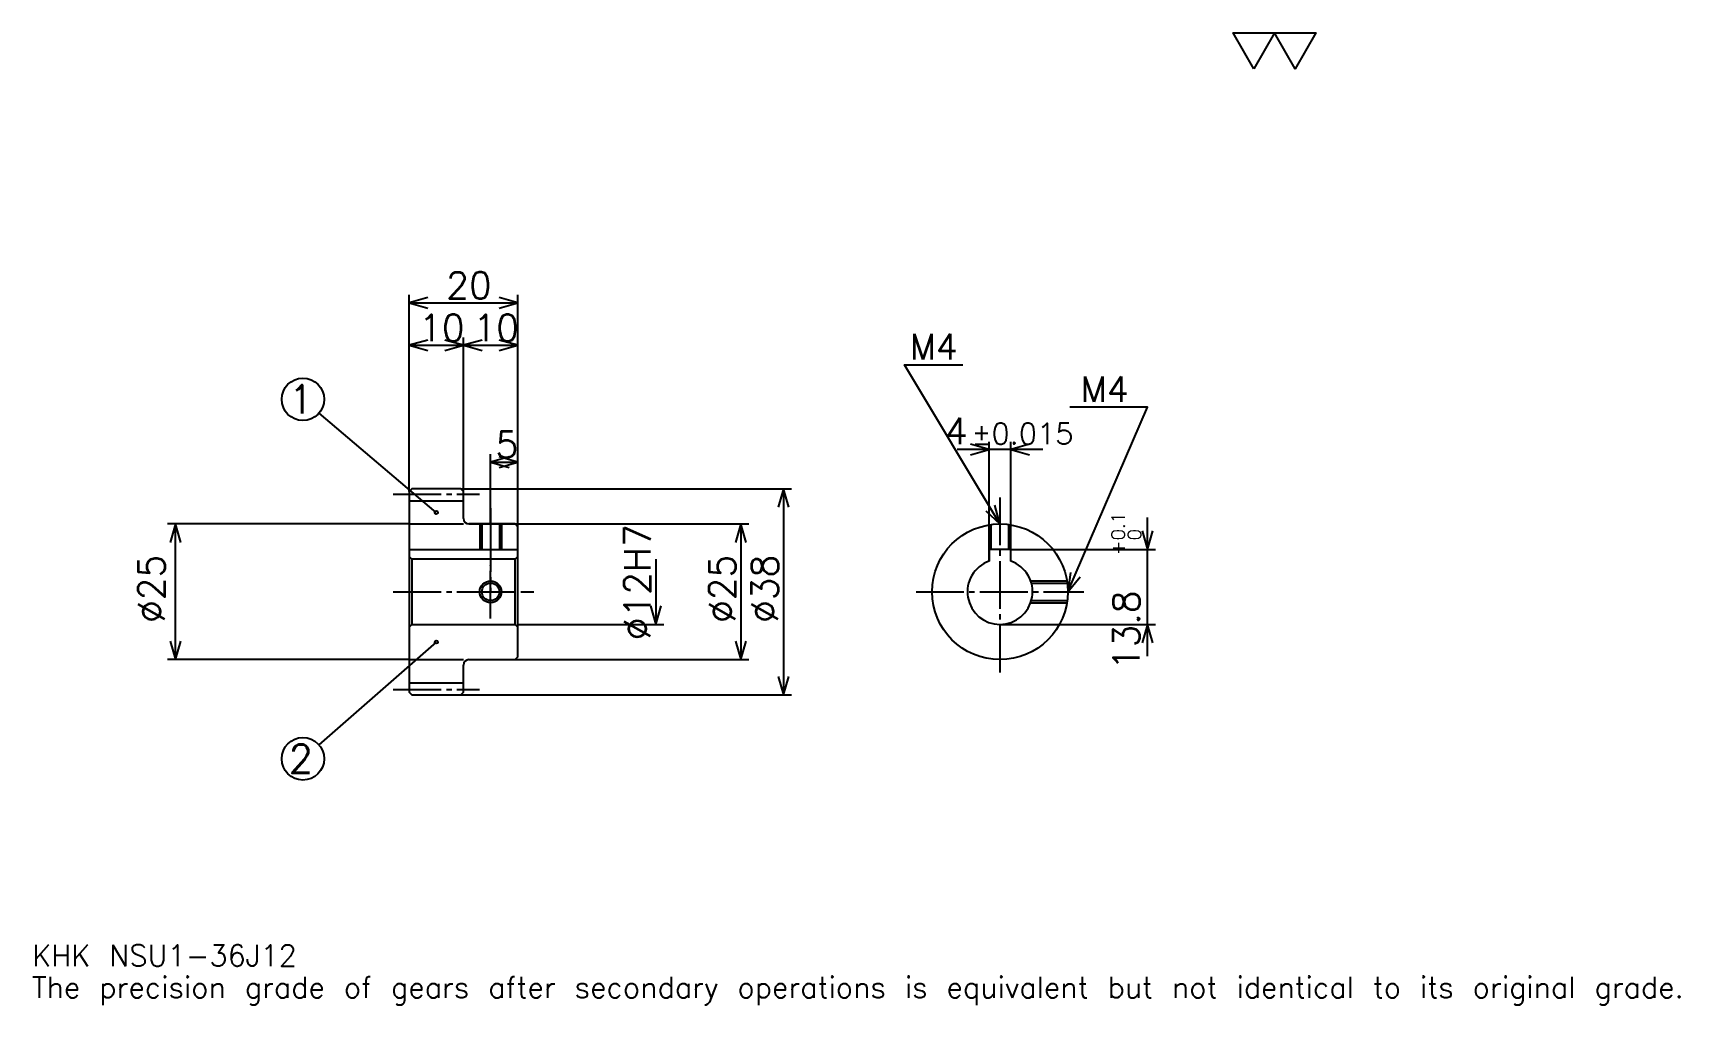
# Model space of a CAD drawing. Extents: x 10 to 313, y 4 to 183.
import ezdxf

# ---------------------------------------------------------------- set-up
doc = ezdxf.new("R2010")
doc.units = 0
doc.linetypes.add('DASHDOT', pattern=[11.739131, 8.804348, -0.978261, 0.978261, -0.978261])
doc.layers.get('0').update_dxf_attribs({"linetype": 'CONTINUOUS'})
doc.layers.add('DASHDOT', color=6, linetype='DASHDOT')
doc.styles.add('KANJI', font='TXT', dxfattribs={"bigfont": 'BIGFONT'})

msp = doc.modelspace()

# ---------------------------------------------------------------- linework, layer by layer
at = {"color": 5}
for p, q in [((79.239136, 98.728256), (79.239136, 134.434784)), ((99.239136, 98.728256), (99.239136, 134.434784)), ((79.239136, 132.967392), (99.239136, 132.967392)), ((79.239136, 125.141296), (89.239136, 125.141296)), ((89.239136, 98.728256), (89.239136, 126.608688)), ((89.239136, 125.141296), (99.239136, 125.141296)), ((84.239136, 94.353256), (62.657829, 112.662033)), ((186.043488, 87.528259), (186.043488, 107.391296)), ((190.043488, 87.528259), (190.043488, 107.391296)), ((94.239136, 98.728256), (94.239136, 105.086952)), ((94.239136, 103.61956), (99.239136, 103.61956)), ((195.913055, 105.923904), (180.17392, 105.923904)), ((79.239136, 98.228256), (79.239136, 98.728256)), ((88.739136, 98.728256), (99.239136, 98.728256)), ((89.239136, 98.228256), (89.239136, 98.728256)), ((94.239136, 92.228256), (94.239136, 98.728256)), ((94.239136, 92.228256), (94.239136, 98.728256)), ((99.239136, 98.728256), (149.619568, 98.728256)), ((99.239136, 91.728256), (99.239136, 98.728256)), ((148.152176, 98.728256), (148.152176, 60.728256)), ((79.239136, 92.228256), (34.728264, 92.228256)), ((36.195656, 67.228256), (36.195656, 92.228256)), ((90.239136, 92.228256), (99.239136, 92.228256)), ((99.239136, 92.228256), (141.793488, 92.228256)), ((140.326096, 92.228256), (140.326096, 67.228256)), ((215.217392, 67.858688), (215.217392, 93.39782)), ((124.67392, 85.728256), (124.67392, 73.728256)), ((190.043488, 87.528259), (216.684784, 87.528259)), ((99.239136, 73.728256), (126.141312, 73.728256)), ((188.043488, 73.728256), (216.684784, 73.728256)), ((84.239136, 70.478256), (62.617554, 51.541199)), ((79.239136, 67.228256), (34.728264, 67.228256)), ((90.239136, 67.228256), (99.239136, 67.228256)), ((99.239136, 67.228256), (141.793488, 67.228256)), ((88.739136, 60.728256), (99.239136, 60.728256)), ((99.239136, 60.728256), (149.619568, 60.728256))]:
    msp.add_line(p, q, dxfattribs=at)
at = {"color": 4}
for p, q in [((79.239136, 96.478256), (89.239136, 96.478256)), ((79.239136, 92.228256), (89.239136, 92.228256)), ((79.239136, 87.528259), (99.239136, 87.528259)), ((79.739136, 85.728256), (79.739136, 73.728256)), ((98.739136, 85.728256), (99.239136, 86.228256)), ((98.739136, 73.728256), (99.239136, 73.228256)), ((79.239136, 67.228256), (89.239136, 67.228256)), ((79.239136, 62.978256), (89.239136, 62.978256))]:
    msp.add_line(p, q, dxfattribs=at)
at = {"color": 7}
msp.add_lwpolyline([(234.782608, 176.08696), (230.967392, 182.699997), (246.228256, 182.699997), (242.41304, 176.08696), (238.597824, 182.699997), (234.782608, 176.08696)], dxfattribs=at)
at = {"color": 5}
for points in [[(82.663048, 133.945648), (79.239136, 132.967392), (82.663048, 131.989136)], [(95.815224, 131.989136), (99.239136, 132.967392), (95.815224, 133.945648)], [(82.663048, 126.11956), (79.239136, 125.141296), (82.663048, 124.16304)], [(85.815224, 124.16304), (89.239136, 125.141296), (85.815224, 126.11956)], [(92.663048, 126.11956), (89.239136, 125.141296), (92.663048, 124.16304)], [(95.815224, 124.16304), (99.239136, 125.141296), (95.815224, 126.11956)], [(188.043488, 92.228256), (170.434784, 121.57608), (181.195648, 121.57608)], [(200.543488, 79.728256), (215.217392, 113.75), (200.934784, 113.75)], [(182.619568, 104.945648), (186.043488, 105.923904), (182.619568, 106.902168)], [(193.467392, 106.902168), (190.043488, 105.923904), (193.467392, 104.945648)], [(97.663048, 104.597824), (94.239136, 103.61956), (97.663048, 102.641296)], [(95.815224, 102.641296), (99.239136, 103.61956), (95.815224, 104.597824)], [(149.130432, 95.304344), (148.152176, 98.728256), (147.17392, 95.304344)], [(185.443039, 94.660927), (188.043488, 92.228256), (187.120743, 95.667549)], [(37.173916, 88.804344), (36.195656, 92.228256), (35.217396, 88.804344)], [(141.304352, 88.804344), (140.326096, 92.228256), (139.347839, 88.804344)], [(214.239136, 90.952171), (215.217392, 87.528259), (216.195648, 90.952171)], [(201.001221, 83.259636), (200.543488, 79.728256), (202.79776, 82.484772)], [(123.695663, 77.152168), (124.67392, 73.728256), (125.652176, 77.152168)], [(216.195648, 70.304344), (215.217392, 73.728256), (214.239136, 70.304344)], [(35.217396, 70.652168), (36.195656, 67.228256), (37.173916, 70.652168)], [(139.347839, 70.652168), (140.326096, 67.228256), (141.304352, 70.652168)], [(147.17392, 64.152168), (148.152176, 60.728256), (149.130432, 64.152168)]]:
    msp.add_lwpolyline(points, dxfattribs=at)
at = {"color": 4}
for points in [[(89.239136, 93.228256), (89.239136, 98.228256), (88.739136, 98.728256), (79.739136, 98.728256), (79.239136, 98.228256), (79.239136, 73.228256)], [(90.239136, 67.228256), (98.739136, 67.228256), (99.239136, 67.728256), (99.239136, 91.728256), (98.739136, 92.228256), (90.239136, 92.228256)], [(92.239136, 92.228256), (92.239136, 87.528259)], [(92.619133, 92.228256), (92.619133, 87.528259)], [(95.859138, 92.228256), (95.859138, 87.528259)], [(96.239136, 92.228256), (96.239136, 87.528259)], [(186.043488, 85.385109), (186.043488, 92.067215)], [(186.423477, 87.528259), (186.423477, 92.122833)], [(189.663483, 87.528259), (189.663483, 92.122833)], [(190.043488, 85.385109), (190.043488, 92.067215)], [(79.239136, 73.228256), (79.739136, 73.728256), (98.739136, 73.728256), (98.739136, 85.728256), (79.739136, 85.728256), (79.239136, 86.228256)], [(190.043488, 85.385109), (190.043488, 87.528259), (186.043488, 87.528259), (186.043488, 85.385109)], [(193.700333, 81.728256), (200.382446, 81.728256)], [(193.820648, 81.348259), (200.438049, 81.348259)], [(193.700333, 77.728256), (200.382446, 77.728256)], [(193.820648, 78.108253), (200.438049, 78.108253)], [(79.239136, 73.228256), (79.239136, 61.228256), (79.739136, 60.728256), (88.739136, 60.728256), (89.239136, 61.228256), (89.239136, 66.228256)]]:
    msp.add_lwpolyline(points, dxfattribs=at)
at = {"color": 5}
for centre, radius in [((59.67392, 115.193474), 3.913043), ((84.239136, 94.353256), 0.293478), ((84.239136, 70.478256), 0.293478), ((59.67392, 48.963039), 3.913043)]:
    msp.add_circle(centre, radius, dxfattribs=at)
at = {"color": 4}
for centre, radius in [((188.043488, 79.728256), 12.5), ((94.239136, 79.728256), 1.62)]:
    msp.add_circle(centre, radius, dxfattribs=at)
at = {"color": 7}
msp.add_circle((94.239136, 79.728256), 2, dxfattribs=at)
at = {"color": 4}
for centre, radius, start, end in [((90.239136, 93.228256), 1, 180, 270), ((188.043488, 79.728256), 6, 109.47122094, 70.52877906), ((90.239136, 66.228256), 1, 90, 180)]:
    msp.add_arc(centre, radius, start, end, dxfattribs=at)
at = {"layer": 'DASHDOT', "color": 7}
for p, q in [((76.304352, 97.728256), (92.17392, 97.728256)), ((188.043488, 97.11956), (188.043488, 64.293472)), ((94.239136, 92.228256), (94.239136, 79.728256)), ((76.304352, 79.728256), (102.17392, 79.728256)), ((172.608704, 79.728256), (203.478271, 79.728256)), ((76.304352, 61.728256), (92.17392, 61.728256))]:
    msp.add_line(p, q, dxfattribs=at)
for points in [[(94.239136, 95.16304), (94.239136, 84.593475)], [(94.239136, 74.793472), (94.239136, 84.66304)], [(89.304352, 79.728256), (99.17392, 79.728256)]]:
    msp.add_lwpolyline(points, dxfattribs=at)

# ---------------------------------------------------------------- texts
at = {"color": 7, "style": 'KANJI'}
for s, height, p in [('20', 4.891304, (86.059784, 133.75)), ('10', 4.891304, (81.059792, 125.923904)), ('10', 4.891304, (91.059784, 125.923904)), ('M4', 4.695652, (171.413055, 122.554344)), ('M4', 4.695652, (202.891296, 114.728256)), ('1', 5.217391, (57.065224, 112.584778)), ('5', 4.891304, (95.14946, 104.402168)), ('4', 4.891304, (177.946869, 106.902168)), ('%%p0.015', 3.913043, (182.788651, 106.902168)), ('2', 5.217391, (57.065224, 46.354343)), ('KHK NSU1-36J12', 3.913043, (9.782609, 10.76087)), ('The precision grade of gears after secondary operations is equivalent but not identical to its original grade.', 3.913043, (9.782609, 4.891304))]:
    msp.add_text(s, height=height, dxfattribs=at).set_placement(p)
for s, height, p in [('%%c12H7', 4.891304, (123.695663, 70.801628)), ('0.1', 2.445652, (211.010864, 89.212029)), ('+', 2.445652, (211.010864, 86.472893)), ('0', 2.445652, (214.043472, 89.212029)), ('%%c25', 4.891304, (34.239136, 73.980972)), ('%%c25', 4.891304, (139.347839, 73.980972)), ('%%c38', 4.891304, (147.17392, 73.980972)), ('13.8', 4.891304, (213.75, 65.301392))]:
    msp.add_text(s, height=height, rotation=90, dxfattribs=at).set_placement(p)

doc.saveas('drawing.dxf')
